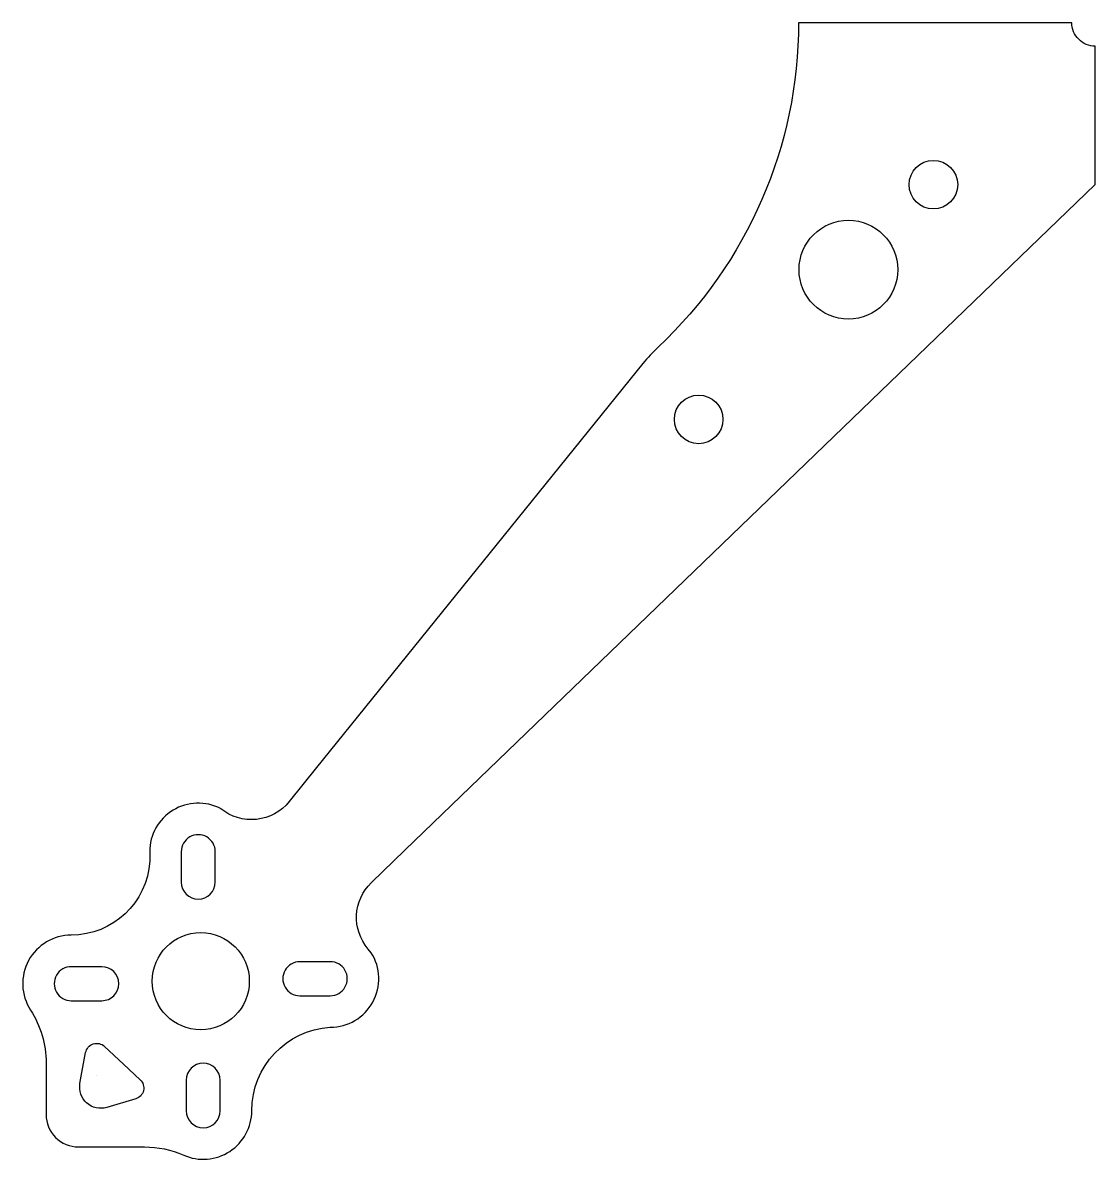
# Model space of a CAD drawing. Header units: millimetres. Extents: x -66.3 to 0, y -70.2 to 0.
import ezdxf

# ---------------------------------------------------------------- set-up
doc = ezdxf.new("R2010")
doc.units = ezdxf.units.MM
doc.layers.get('0').update_dxf_attribs({"linetype": 'CONTINUOUS'})

msp = doc.modelspace()

# ---------------------------------------------------------------- linework, layer by layer
for p, q in [((-45.355, -53.72), (-45.355, -53.72)), ((-61.703, -64.998), (-61.703, -64.997))]:
    msp.add_line(p, q)
for points in [[(-65.774, -60.984, -0.14466), (-64.811, -64.246), (-64.811, -67.434, 0.414214), (-62.811, -69.434), (-58.733, -69.434, -0.104139), (-56.314, -69.944, 0.541855), (-52.104, -67.197, -0.396717), (-47.258, -62.046, 0.591414), (-44.727, -57.438), (-44.918, -57.214, -0.396548), (-44.719, -53.106), (-42.648, -51.11), (-0.01, -10), (0, -9.99), (0, -1.45, -0.414214), (-1.45, 0), (-18.328, 0), (-18.328, -0.005, -0.207186), (-27.005, -20.037, 0.034511), (-27.943, -21.047), (-48.1, -46.006), (-49.794, -48.104, -0.414565), (-54.016, -48.551), (-54.034, -48.537, 0.562111), (-58.411, -51.203), (-58.411, -51.786, -0.396715), (-63.258, -56.354, 0.594356)], [(-56.461, -53.083, 1), (-54.361, -53.082), (-54.361, -51.201, 1), (-56.461, -51.202)], [(-47.26, -57.996), (-49.141, -57.997, 1), (-49.14, -60.097), (-47.259, -60.096, 1)], [(-63.257, -58.304, 1), (-63.256, -60.404), (-61.375, -60.403, 1), (-61.376, -58.303)], [(-62.369, -63.612, -0.592818), (-61.203, -63.226), (-60.034, -64.317), (-58.999, -65.284, -0.579856), (-59.277, -66.467), (-61.07, -66.999, -0.559619), (-62.719, -65.518)], [(-56.155, -65.318), (-56.154, -67.199, 1), (-54.054, -67.198), (-54.055, -65.317, 1)]]:
    msp.add_lwpolyline(points, format="xyb", close=True)
for centre, radius in [((-10, -10), 1.5), ((-15.25, -15.25), 3.05), ((-24.5, -24.5), 1.5), ((-55.258, -59.2), 3)]:
    msp.add_circle(centre, radius)

doc.saveas('drawing.dxf')
